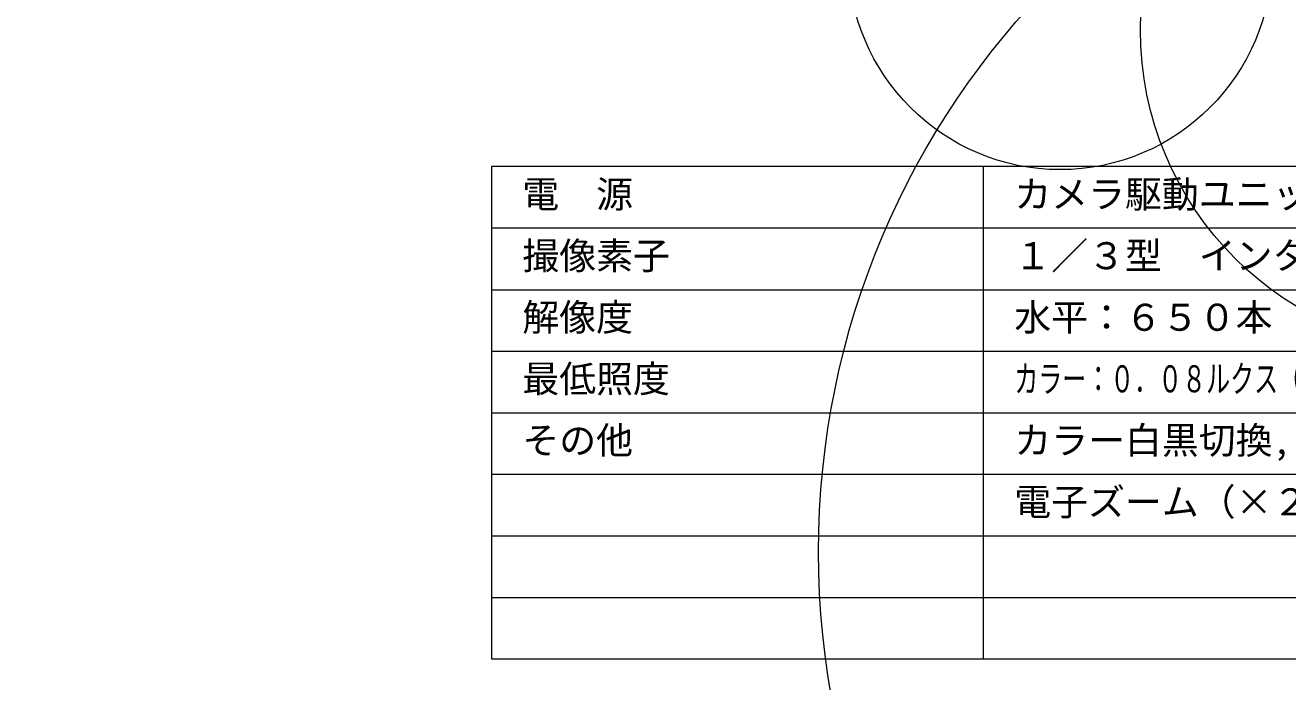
# Model space of a CAD drawing. Units: millimetres, scale not verified. Extents: x -1142 to 96, y -557 to 604.
# Drawn here: x -100.4 to 2.2, y -58.4 to -5 of the extents above; entities that cross this region are included whole.
import ezdxf
from ezdxf.enums import TextEntityAlignment as Align

# ---------------------------------------------------------------- set-up
doc = ezdxf.new("R2010")
doc.units = ezdxf.units.MM
doc.header["$LTSCALE"] = 0.125
doc.layers.add('0-2_MOJI1', color=7, linetype='Continuous')
doc.layers.add('0-3_WAKU', color=1, linetype='Continuous', lineweight=18)
doc.layers.add('0-4_GAIKEI', color=1, linetype='Continuous', lineweight=18)
doc.styles.add('ＭＳ ゴシック', font='')
doc.styles.get('ＭＳ ゴシック').set_extended_font_data('MS Gothic')

msp = doc.modelspace()

# ---------------------------------------------------------------- linework, layer by layer
at = {"layer": '0-3_WAKU', "color": 4}
for p, q in [((-62.5025, -16.4948), (-62.5025, -56.4948)), ((62.4975, -16.4948), (-62.5025, -16.4948)), ((-22.5025, -56.4948), (-22.5025, -16.4948)), ((-62.5025, -56.4948), (62.4975, -56.4948))]:
    msp.add_line(p, q, dxfattribs=at)
at = {"layer": '0-3_WAKU'}
for p, q in [((62.4975, -21.4948), (-62.5025, -21.4948)), ((-62.5025, -26.4948), (62.4975, -26.4948)), ((-62.5025, -31.4948), (62.4975, -31.4948)), ((-62.5025, -36.4948), (62.4975, -36.4948)), ((-62.5025, -41.4948), (62.4975, -41.4948)), ((-62.5025, -46.4948), (62.4975, -46.4948)), ((-62.5025, -51.4948), (62.4975, -51.4948))]:
    msp.add_line(p, q, dxfattribs=at)
at = {"layer": '0-4_GAIKEI'}
for centre, radius in [((-561.966, 23.4808), 580.3658), ((-547.3661, 12.7037), 565.7648), ((16.5286, -5.3645), 26.2801), ((29.8978, -47.8061), 65.8138), ((-16.2713, 0.4833), 17.2237)]:
    msp.add_circle(centre, radius, dxfattribs=at)

# ---------------------------------------------------------------- texts
at = {"layer": '0-2_MOJI1', "style": 'ＭＳ ゴシック'}
for s, p in [('電\u3000源', (-60.0025, -20.4948)), ('カメラ駆動ユニットよりＤＣ電源供給', (-20.0025, -20.4948)), ('撮像素子', (-60.0025, -25.4948)), ('１／３型\u3000インターライン転送方式ＣＣＤ', (-20.0025, -25.4948)), ('解像度', (-60.0025, -30.4948)), ('水平：６５０本\u3000垂直：３５０本以上（中心部）', (-20.0025, -30.4948)), ('最低照度', (-60.0025, -35.4948)), ('その他', (-60.0025, -40.4948)), ('カラー白黒切換,ＶＭＤ,画揺補正,映像反転表示', (-20.0025, -40.4948)), ('電子ズーム（×２）,逆光補正,歪補正,ＡＢＦ', (-20.0025, -45.4948))]:
    msp.add_text(s, height=2.199, dxfattribs=at).set_placement(p, align=Align.BOTTOM_LEFT)
at = {"layer": '0-2_MOJI1', "style": 'ＭＳ ゴシック', "width": 0.65}
msp.add_text('カラー：０．０８ルクス（Ｆ１．４）／白黒：０．００８ルクス（Ｆ１．４）', height=2.199, dxfattribs=at).set_placement((-20.0025, -35.4948), align=Align.BOTTOM_LEFT)

doc.saveas('drawing.dxf')
